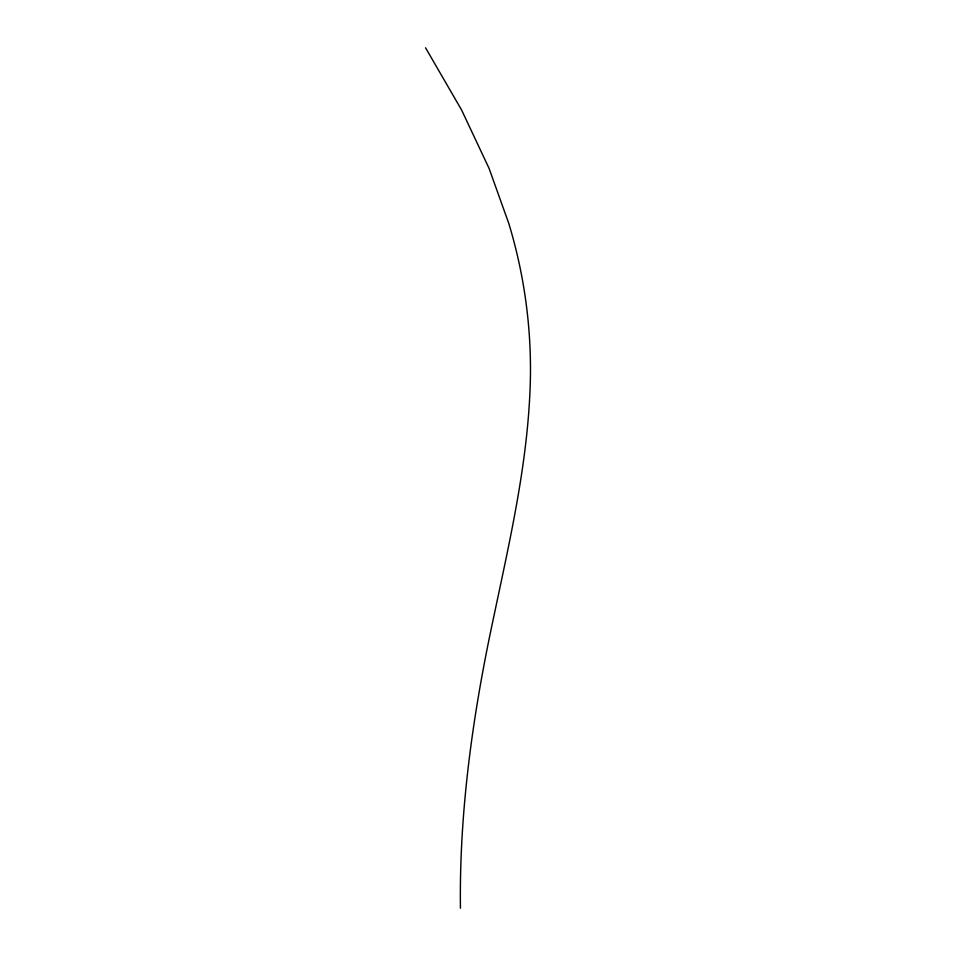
<?xml version="1.0" encoding="UTF-8"?>
<svg xmlns="http://www.w3.org/2000/svg" width="956" height="956" viewBox="0 0 956 956"><rect width="100%" height="100%" fill="white"/><g stroke="black" fill="none" stroke-linecap="round" stroke-linejoin="round"><path stroke-width="1.43" d="M460.434 908.2C459.155 810.126 473.148 712.638 493.726 616.943C510.492 537.129 529.194 456.992 530.449 375.039A502.342 502.342 0 0 0 508.783 223.417L489.042 168.316L461.581 109.976L425.551 47.8"/></g></svg>
